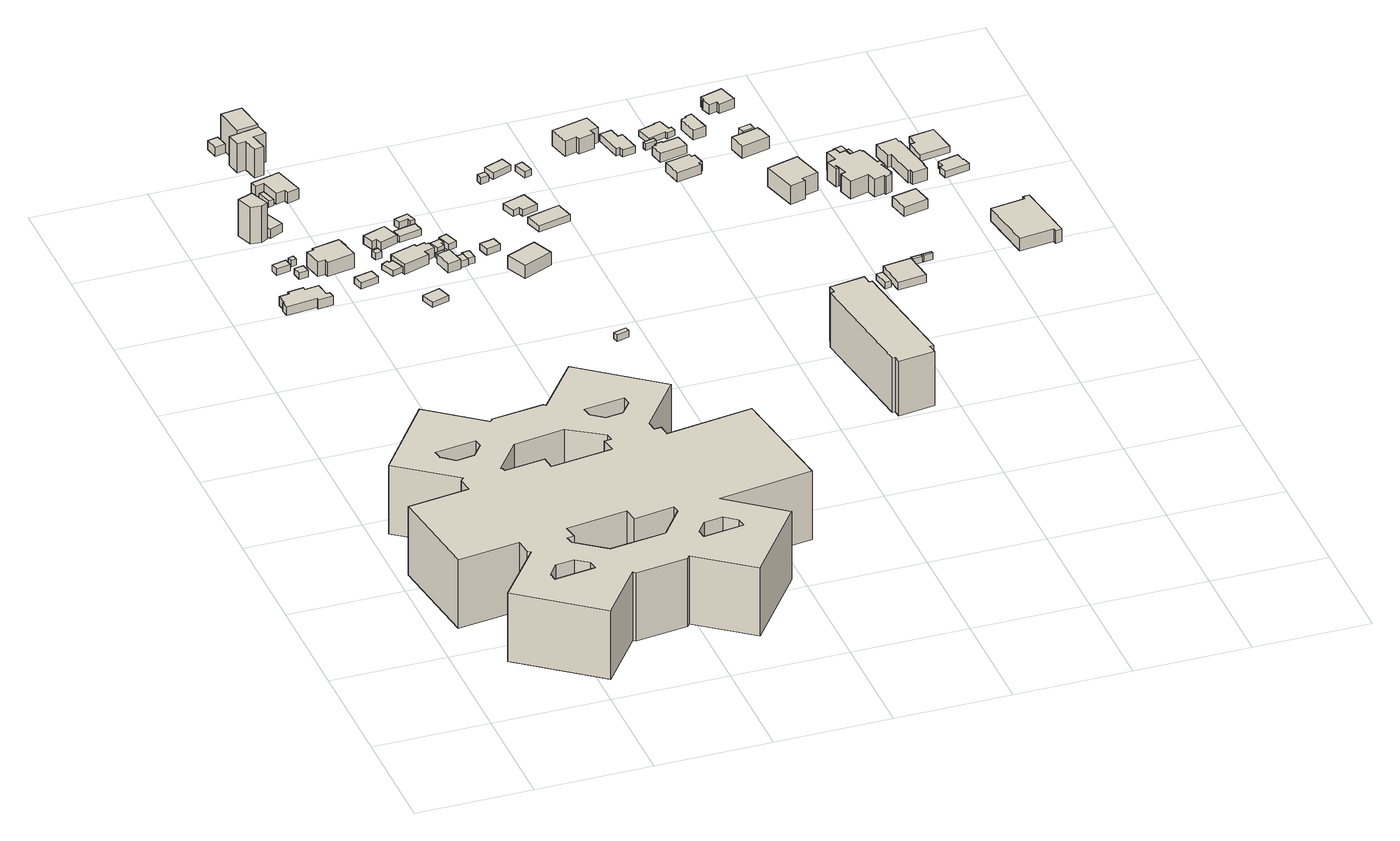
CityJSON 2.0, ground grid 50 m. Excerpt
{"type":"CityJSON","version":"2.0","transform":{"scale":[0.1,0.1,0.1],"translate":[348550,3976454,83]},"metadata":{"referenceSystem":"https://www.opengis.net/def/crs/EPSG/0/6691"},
"CityObjects":{
"building1":{"type":"Building","attributes":{"name":"埼玉医科大学国際医療センター","measuredHeight":32.2},"geometry":[{"type":"Solid","lod":"1","boundaries":[[[[0,1,2,3,4,5,6,7,8,9,10,11,12,13,14,15,16,17,18,19,20,21,22,23,24,25,26,27,28,29,30],[31,32,33,34,35,36],[37,38,39,40,41,42],[43,44,45,46,47,48,49,50,51,52,53],[54,55,56,57,58,59,60,61,62,63],[64,65,66,67,68,69],[70,71,72,73,74,75]],[[29,76,77,30]],[[28,78,76,29]],[[27,79,78,28]],[[26,80,79,27]],[[25,81,80,26]],[[24,82,81,25]],[[23,83,82,24]],[[22,84,83,23]],[[21,85,84,22]],[[20,86,85,21]],[[19,87,86,20]],[[18,88,87,19]],[[17,89,88,18]],[[16,90,89,17]],[[15,91,90,16]],[[14,92,91,15]],[[13,93,92,14]],[[12,94,93,13]],[[11,95,94,12]],[[10,96,95,11]],[[9,97,96,10]],[[8,98,97,9]],[[7,99,98,8]],[[6,100,99,7]],[[5,101,100,6]],[[4,102,101,5]],[[3,103,102,4]],[[2,104,103,3]],[[1,105,104,2]],[[0,106,105,1]],[[30,77,106,0]],[[35,107,108,36]],[[34,109,107,35]],[[33,110,109,34]],[[32,111,110,33]],[[31,112,111,32]],[[36,108,112,31]],[[41,113,114,42]],[[40,115,113,41]],[[39,116,115,40]],[[38,117,116,39]],[[37,118,117,38]],[[42,114,118,37]],[[52,119,120,53]],[[51,121,119,52]],[[50,122,121,51]],[[49,123,122,50]],[[48,124,123,49]],[[47,125,124,48]],[[46,126,125,47]],[[45,127,126,46]],[[44,128,127,45]],[[43,129,128,44]],[[53,120,129,43]],[[62,130,131,63]],[[61,132,130,62]],[[60,133,132,61]],[[59,134,133,60]],[[58,135,134,59]],[[57,136,135,58]],[[56,137,136,57]],[[55,138,137,56]],[[54,139,138,55]],[[63,131,139,54]],[[68,140,141,69]],[[67,142,140,68]],[[66,143,142,67]],[[65,144,143,66]],[[64,145,144,65]],[[69,141,145,64]],[[74,146,147,75]],[[73,148,146,74]],[[72,149,148,73]],[[71,150,149,72]],[[70,151,150,71]],[[75,147,151,70]],[[76,78,79,80,81,82,83,84,85,86,87,88,89,90,91,92,93,94,95,96,97,98,99,100,101,102,103,104,105,106,77],[107,109,110,111,112,108],[113,115,116,117,118,114],[119,121,122,123,124,125,126,127,128,129,120],[130,132,133,134,135,136,137,138,139,131],[140,142,143,144,145,141],[146,148,149,150,151,147]]]]}]},
"building2":{"type":"Building","attributes":{"measuredHeight":5.1},"geometry":[{"type":"Solid","lod":"1","boundaries":[[[[152,153,154,155,156,157,158,159,160,161,162,163,164,165]],[[164,166,167,165]],[[163,168,166,164]],[[162,169,168,163]],[[161,170,169,162]],[[160,171,170,161]],[[159,172,171,160]],[[158,173,172,159]],[[157,174,173,158]],[[156,175,174,157]],[[155,176,175,156]],[[154,177,176,155]],[[153,178,177,154]],[[152,179,178,153]],[[165,167,179,152]],[[166,168,169,170,171,172,173,174,175,176,177,178,179,167]]]]}]},
"building3":{"type":"Building","attributes":{"measuredHeight":3},"geometry":[{"type":"Solid","lod":"1","boundaries":[[[[180,181,182,183]],[[182,184,185,183]],[[181,186,184,182]],[[180,187,186,181]],[[183,185,187,180]],[[184,186,187,185]]]]}]},
"building4":{"type":"Building","attributes":{"measuredHeight":19.7},"geometry":[{"type":"Solid","lod":"1","boundaries":[[[[188,189,190,191,192]],[[191,193,194,192]],[[190,195,193,191]],[[189,196,195,190]],[[188,197,196,189]],[[192,194,197,188]],[[193,195,196,197,194]]]]}]},
"building5":{"type":"Building","attributes":{"measuredHeight":3},"geometry":[{"type":"Solid","lod":"1","boundaries":[[[[198,199,200,201]],[[200,202,203,201]],[[199,204,202,200]],[[198,205,204,199]],[[201,203,205,198]],[[202,204,205,203]]]]}]},
"building6":{"type":"Building","attributes":{"measuredHeight":3},"geometry":[{"type":"Solid","lod":"1","boundaries":[[[[206,207,208,209]],[[208,210,211,209]],[[207,212,210,208]],[[206,213,212,207]],[[209,211,213,206]],[[210,212,213,211]]]]}]},
"building7":{"type":"Building","attributes":{"measuredHeight":5.1},"geometry":[{"type":"Solid","lod":"1","boundaries":[[[[214,215,216,217]],[[216,218,219,217]],[[215,220,218,216]],[[214,221,220,215]],[[217,219,221,214]],[[218,220,221,219]]]]}]},
"building8":{"type":"Building","attributes":{"measuredHeight":9.2},"geometry":[{"type":"Solid","lod":"1","boundaries":[[[[222,223,224,225,226,227,228,229]],[[228,230,231,229]],[[227,232,230,228]],[[226,233,232,227]],[[225,234,233,226]],[[224,235,234,225]],[[223,236,235,224]],[[222,237,236,223]],[[229,231,237,222]],[[230,232,233,234,235,236,237,231]]]]}]},
"building9":{"type":"Building","attributes":{"measuredHeight":3},"geometry":[{"type":"Solid","lod":"1","boundaries":[[[[238,239,240,241]],[[240,242,243,241]],[[239,244,242,240]],[[238,245,244,239]],[[241,243,245,238]],[[242,244,245,243]]]]}]},
"building10":{"type":"Building","attributes":{"measuredHeight":3},"geometry":[{"type":"Solid","lod":"1","boundaries":[[[[246,247,248,249]],[[248,250,251,249]],[[247,252,250,248]],[[246,253,252,247]],[[249,251,253,246]],[[250,252,253,251]]]]}]},
"building11":{"type":"Building","attributes":{"measuredHeight":2.6},"geometry":[{"type":"Solid","lod":"1","boundaries":[[[[254,255,256,257,258,259]],[[258,260,261,259]],[[257,262,260,258]],[[256,263,262,257]],[[255,264,263,256]],[[254,265,264,255]],[[259,261,265,254]],[[260,262,263,264,265,261]]]]}]},
"building12":{"type":"Building","attributes":{"measuredHeight":4.2},"geometry":[{"type":"Solid","lod":"1","boundaries":[[[[266,267,268,269]],[[268,270,271,269]],[[267,272,270,268]],[[266,273,272,267]],[[269,271,273,266]],[[270,272,273,271]]]]}]},
"building13":{"type":"Building","attributes":{"measuredHeight":7},"geometry":[{"type":"Solid","lod":"1","boundaries":[[[[274,275,276,277,278,279,280,281]],[[280,282,283,281]],[[279,284,282,280]],[[278,285,284,279]],[[277,286,285,278]],[[276,287,286,277]],[[275,288,287,276]],[[274,289,288,275]],[[281,283,289,274]],[[282,284,285,286,287,288,289,283]]]]}]},
"building14":{"type":"Building","attributes":{"measuredHeight":16.2},"geometry":[{"type":"Solid","lod":"1","boundaries":[[[[290,291,292,293,294,295,296,297]],[[296,298,299,297]],[[295,300,298,296]],[[294,301,300,295]],[[293,302,301,294]],[[292,303,302,293]],[[291,304,303,292]],[[290,305,304,291]],[[297,299,305,290]],[[298,300,301,302,303,304,305,299]]]]}]},
"building15":{"type":"Building","attributes":{"measuredHeight":17.5},"geometry":[{"type":"Solid","lod":"1","boundaries":[[[[306,307,308,309]],[[308,310,311,309]],[[307,312,310,308]],[[306,313,312,307]],[[309,311,313,306]],[[310,312,313,311]]]]}]},
"building16":{"type":"Building","attributes":{"measuredHeight":3},"geometry":[{"type":"Solid","lod":"1","boundaries":[[[[314,315,316,317]],[[316,318,319,317]],[[315,320,318,316]],[[314,321,320,315]],[[317,319,321,314]],[[318,320,321,319]]]]}]},
"building17":{"type":"Building","attributes":{"measuredHeight":2.6},"geometry":[{"type":"Solid","lod":"1","boundaries":[[[[322,323,324,325,326,327]],[[326,328,329,327]],[[325,330,328,326]],[[324,331,330,325]],[[323,332,331,324]],[[322,333,332,323]],[[327,329,333,322]],[[328,330,331,332,333,329]]]]}]},
"building18":{"type":"Building","attributes":{"measuredHeight":2.5},"geometry":[{"type":"Solid","lod":"1","boundaries":[[[[334,335,336,337]],[[336,338,339,337]],[[335,340,338,336]],[[334,341,340,335]],[[337,339,341,334]],[[338,340,341,339]]]]}]},
"building19":{"type":"Building","attributes":{"measuredHeight":4.5},"geometry":[{"type":"Solid","lod":"1","boundaries":[[[[342,343,344,345,346,347]],[[346,348,349,347]],[[345,350,348,346]],[[344,351,350,345]],[[343,352,351,344]],[[342,353,352,343]],[[347,349,353,342]],[[348,350,351,352,353,349]]]]}]},
"building20":{"type":"Building","attributes":{"measuredHeight":6.1},"geometry":[{"type":"Solid","lod":"1","boundaries":[[[[354,355,356,357,358,359,360,361,362,363]],[[362,364,365,363]],[[361,366,364,362]],[[360,367,366,361]],[[359,368,367,360]],[[358,369,368,359]],[[357,370,369,358]],[[356,371,370,357]],[[355,372,371,356]],[[354,373,372,355]],[[363,365,373,354]],[[364,366,367,368,369,370,371,372,373,365]]]]}]},
"building21":{"type":"Building","attributes":{"measuredHeight":3},"geometry":[{"type":"Solid","lod":"1","boundaries":[[[[374,375,376,377]],[[376,378,379,377]],[[375,380,378,376]],[[374,381,380,375]],[[377,379,381,374]],[[378,380,381,379]]]]}]},
"building22":{"type":"Building","attributes":{"measuredHeight":3},"geometry":[{"type":"Solid","lod":"1","boundaries":[[[[382,383,384,385,386,387]],[[386,388,389,387]],[[385,390,388,386]],[[384,391,390,385]],[[383,392,391,384]],[[382,393,392,383]],[[387,389,393,382]],[[388,390,391,392,393,389]]]]}]},
"building23":{"type":"Building","attributes":{"measuredHeight":4.4},"geometry":[{"type":"Solid","lod":"1","boundaries":[[[[394,395,396,397]],[[396,398,399,397]],[[395,400,398,396]],[[394,401,400,395]],[[397,399,401,394]],[[398,400,401,399]]]]}]},
"building24":{"type":"Building","attributes":{"measuredHeight":2.6},"geometry":[{"type":"Solid","lod":"1","boundaries":[[[[402,403,404,405]],[[404,406,407,405]],[[403,408,406,404]],[[402,409,408,403]],[[405,407,409,402]],[[406,408,409,407]]]]}]},
"building25":{"type":"Building","attributes":{"measuredHeight":3},"geometry":[{"type":"Solid","lod":"1","boundaries":[[[[410,411,412,413,414,415]],[[414,416,417,415]],[[413,418,416,414]],[[412,419,418,413]],[[411,420,419,412]],[[410,421,420,411]],[[415,417,421,410]],[[416,418,419,420,421,417]]]]}]},
"building26":{"type":"Building","attributes":{"measuredHeight":3},"geometry":[{"type":"Solid","lod":"1","boundaries":[[[[422,423,424,425]],[[424,426,427,425]],[[423,428,426,424]],[[422,429,428,423]],[[425,427,429,422]],[[426,428,429,427]]]]}]},
"building27":{"type":"Building","attributes":{"measuredHeight":3},"geometry":[{"type":"Solid","lod":"1","boundaries":[[[[430,431,432,433]],[[432,434,435,433]],[[431,436,434,432]],[[430,437,436,431]],[[433,435,437,430]],[[434,436,437,435]]]]}]},
"building28":{"type":"Building","attributes":{"measuredHeight":3},"geometry":[{"type":"Solid","lod":"1","boundaries":[[[[438,439,440,441]],[[440,442,443,441]],[[439,444,442,440]],[[438,445,444,439]],[[441,443,445,438]],[[442,444,445,443]]]]}]},
"building29":{"type":"Building","attributes":{"measuredHeight":3},"geometry":[{"type":"Solid","lod":"1","boundaries":[[[[446,447,448,449]],[[448,450,451,449]],[[447,452,450,448]],[[446,453,452,447]],[[449,451,453,446]],[[450,452,453,451]]]]}]},
"building30":{"type":"Building","attributes":{"measuredHeight":8.1},"geometry":[{"type":"Solid","lod":"1","boundaries":[[[[454,455,456,457]],[[456,458,459,457]],[[455,460,458,456]],[[454,461,460,455]],[[457,459,461,454]],[[458,460,461,459]]]]}]},
"building31":{"type":"Building","attributes":{"measuredHeight":3},"geometry":[{"type":"Solid","lod":"1","boundaries":[[[[462,463,464,465]],[[464,466,467,465]],[[463,468,466,464]],[[462,469,468,463]],[[465,467,469,462]],[[466,468,469,467]]]]}]},
"building32":{"type":"Building","attributes":{"measuredHeight":3},"geometry":[{"type":"Solid","lod":"1","boundaries":[[[[470,471,472,473]],[[472,474,475,473]],[[471,476,474,472]],[[470,477,476,471]],[[473,475,477,470]],[[474,476,477,475]]]]}]},
"building33":{"type":"Building","attributes":{"measuredHeight":3},"geometry":[{"type":"Solid","lod":"1","boundaries":[[[[478,479,480,481,482,483]],[[482,484,485,483]],[[481,486,484,482]],[[480,487,486,481]],[[479,488,487,480]],[[478,489,488,479]],[[483,485,489,478]],[[484,486,487,488,489,485]]]]}]},
"building34":{"type":"Building","attributes":{"measuredHeight":3},"geometry":[{"type":"Solid","lod":"1","boundaries":[[[[490,491,492,493]],[[492,494,495,493]],[[491,496,494,492]],[[490,497,496,491]],[[493,495,497,490]],[[494,496,497,495]]]]}]},
"building35":{"type":"Building","attributes":{"measuredHeight":3},"geometry":[{"type":"Solid","lod":"1","boundaries":[[[[498,499,500,501]],[[500,502,503,501]],[[499,504,502,500]],[[498,505,504,499]],[[501,503,505,498]],[[502,504,505,503]]]]}]},
"building36":{"type":"Building","attributes":{"measuredHeight":3},"geometry":[{"type":"Solid","lod":"1","boundaries":[[[[506,507,508,509]],[[508,510,511,509]],[[507,512,510,508]],[[506,513,512,507]],[[509,511,513,506]],[[510,512,513,511]]]]}]},
"building37":{"type":"Building","attributes":{"measuredHeight":8.3},"geometry":[{"type":"Solid","lod":"1","boundaries":[[[[514,515,516,517,518,519,520,521]],[[520,522,523,521]],[[519,524,522,520]],[[518,525,524,519]],[[517,526,525,518]],[[516,527,526,517]],[[515,528,527,516]],[[514,529,528,515]],[[521,523,529,514]],[[522,524,525,526,527,528,529,523]]]]}]},
"building38":{"type":"Building","attributes":{"measuredHeight":25.6},"geometry":[{"type":"Solid","lod":"1","boundaries":[[[[530,531,532,533,534,535,536,537,538,539,540,541]],[[540,542,543,541]],[[539,544,542,540]],[[538,545,544,539]],[[537,546,545,538]],[[536,547,546,537]],[[535,548,547,536]],[[534,549,548,535]],[[533,550,549,534]],[[532,551,550,533]],[[531,552,551,532]],[[530,553,552,531]],[[541,543,553,530]],[[542,544,545,546,547,548,549,550,551,552,553,543]]]]}]},
"building39":{"type":"Building","attributes":{"measuredHeight":3.3},"geometry":[{"type":"Solid","lod":"1","boundaries":[[[[554,555,556,557,558,559,560,561]],[[560,562,563,561]],[[559,564,562,560]],[[558,565,564,559]],[[557,566,565,558]],[[556,567,566,557]],[[555,568,567,556]],[[554,569,568,555]],[[561,563,569,554]],[[562,564,565,566,567,568,569,563]]]]}]},
"building40":{"type":"Building","attributes":{"measuredHeight":3},"geometry":[{"type":"Solid","lod":"1","boundaries":[[[[570,571,572,573]],[[572,574,575,573]],[[571,576,574,572]],[[570,577,576,571]],[[573,575,577,570]],[[574,576,577,575]]]]}]},
"building41":{"type":"Building","attributes":{"measuredHeight":5.2},"geometry":[{"type":"Solid","lod":"1","boundaries":[[[[578,579,580,581,582,583,584,585]],[[584,586,587,585]],[[583,588,586,584]],[[582,589,588,583]],[[581,590,589,582]],[[580,591,590,581]],[[579,592,591,580]],[[578,593,592,579]],[[585,587,593,578]],[[586,588,589,590,591,592,593,587]]]]}]},
"building42":{"type":"Building","attributes":{"measuredHeight":4.8},"geometry":[{"type":"Solid","lod":"1","boundaries":[[[[594,595,596,597,598,599,600,601]],[[600,602,603,601]],[[599,604,602,600]],[[598,605,604,599]],[[597,606,605,598]],[[596,607,606,597]],[[595,608,607,596]],[[594,609,608,595]],[[601,603,609,594]],[[602,604,605,606,607,608,609,603]]]]}]},
"building43":{"type":"Building","attributes":{"measuredHeight":2.7},"geometry":[{"type":"Solid","lod":"1","boundaries":[[[[610,611,612,613,614,615,616,617,618,619]],[[618,620,621,619]],[[617,622,620,618]],[[616,623,622,617]],[[615,624,623,616]],[[614,625,624,615]],[[613,626,625,614]],[[612,627,626,613]],[[611,628,627,612]],[[610,629,628,611]],[[619,621,629,610]],[[620,622,623,624,625,626,627,628,629,621]]]]}]},
"building44":{"type":"Building","attributes":{"measuredHeight":3},"geometry":[{"type":"Solid","lod":"1","boundaries":[[[[630,631,632,633]],[[632,634,635,633]],[[631,636,634,632]],[[630,637,636,631]],[[633,635,637,630]],[[634,636,637,635]]]]}]},
"building45":{"type":"Building","attributes":{"measuredHeight":4.6},"geometry":[{"type":"Solid","lod":"1","boundaries":[[[[638,639,640,641,642,643,644,645]],[[644,646,647,645]],[[643,648,646,644]],[[642,649,648,643]],[[641,650,649,642]],[[640,651,650,641]],[[639,652,651,640]],[[638,653,652,639]],[[645,647,653,638]],[[646,648,649,650,651,652,653,647]]]]}]},
"building46":{"type":"Building","attributes":{"measuredHeight":3.6},"geometry":[{"type":"Solid","lod":"1","boundaries":[[[[654,655,656,657]],[[656,658,659,657]],[[655,660,658,656]],[[654,661,660,655]],[[657,659,661,654]],[[658,660,661,659]]]]}]},
"building47":{"type":"Building","attributes":{"measuredHeight":7.8},"geometry":[{"type":"Solid","lod":"1","boundaries":[[[[662,663,664,665,666,667]],[[666,668,669,667]],[[665,670,668,666]],[[664,671,670,665]],[[663,672,671,664]],[[662,673,672,663]],[[667,669,673,662]],[[668,670,671,672,673,669]]]]}]},
"building48":{"type":"Building","attributes":{"measuredHeight":10.8},"geometry":[{"type":"Solid","lod":"1","boundaries":[[[[674,675,676,677,678,679]],[[678,680,681,679]],[[677,682,680,678]],[[676,683,682,677]],[[675,684,683,676]],[[674,685,684,675]],[[679,681,685,674]],[[680,682,683,684,685,681]]]]}]},
"building49":{"type":"Building","attributes":{"measuredHeight":3},"geometry":[{"type":"Solid","lod":"1","boundaries":[[[[686,687,688,689]],[[688,690,691,689]],[[687,692,690,688]],[[686,693,692,687]],[[689,691,693,686]],[[690,692,693,691]]]]}]},
"building50":{"type":"Building","attributes":{"measuredHeight":3},"geometry":[{"type":"Solid","lod":"1","boundaries":[[[[694,695,696,697]],[[696,698,699,697]],[[695,700,698,696]],[[694,701,700,695]],[[697,699,701,694]],[[698,700,701,699]]]]}]},
"building51":{"type":"Building","attributes":{"measuredHeight":5.7},"geometry":[{"type":"Solid","lod":"1","boundaries":[[[[702,703,704,705,706,707,708,709]],[[708,710,711,709]],[[707,712,710,708]],[[706,713,712,707]],[[705,714,713,706]],[[704,715,714,705]],[[703,716,715,704]],[[702,717,716,703]],[[709,711,717,702]],[[710,712,713,714,715,716,717,711]]]]}]},
"building52":{"type":"Building","attributes":{"measuredHeight":3},"geometry":[{"type":"Solid","lod":"1","boundaries":[[[[718,719,720,721]],[[720,722,723,721]],[[719,724,722,720]],[[718,725,724,719]],[[721,723,725,718]],[[722,724,725,723]]]]}]},
"building53":{"type":"Building","attributes":{"measuredHeight":8.8},"geometry":[{"type":"Solid","lod":"1","boundaries":[[[[726,727,728,729,730,731,732,733,734,735,736,737,738,739,740,741,742,743,744,745,746,747,748,749,750,751,752,753]],[[752,754,755,753]],[[751,756,754,752]],[[750,757,756,751]],[[749,758,757,750]],[[748,759,758,749]],[[747,760,759,748]],[[746,761,760,747]],[[745,762,761,746]],[[744,763,762,745]],[[743,764,763,744]],[[742,765,764,743]],[[741,766,765,742]],[[740,767,766,741]],[[739,768,767,740]],[[738,769,768,739]],[[737,770,769,738]],[[736,771,770,737]],[[735,772,771,736]],[[734,773,772,735]],[[733,774,773,734]],[[732,775,774,733]],[[731,776,775,732]],[[730,777,776,731]],[[729,778,777,730]],[[728,779,778,729]],[[727,780,779,728]],[[726,781,780,727]],[[753,755,781,726]],[[754,756,757,758,759,760,761,762,763,764,765,766,767,768,769,770,771,772,773,774,775,776,777,778,779,780,781,755]]]]}]},
"building54":{"type":"Building","attributes":{"measuredHeight":3.5},"geometry":[{"type":"Solid","lod":"1","boundaries":[[[[782,783,784,785,786,787,788,789]],[[788,790,791,789]],[[787,792,790,788]],[[786,793,792,787]],[[785,794,793,786]],[[784,795,794,785]],[[783,796,795,784]],[[782,797,796,783]],[[789,791,797,782]],[[790,792,793,794,795,796,797,791]]]]}]},
"building55":{"type":"Building","attributes":{"measuredHeight":5.1},"geometry":[{"type":"Solid","lod":"1","boundaries":[[[[798,799,800,801]],[[800,802,803,801]],[[799,804,802,800]],[[798,805,804,799]],[[801,803,805,798]],[[802,804,805,803]]]]}]},
"building56":{"type":"Building","attributes":{"measuredHeight":8},"geometry":[{"type":"Solid","lod":"1","boundaries":[[[[806,807,808,809,810,811,812,813,814,815,816,817]],[[816,818,819,817]],[[815,820,818,816]],[[814,821,820,815]],[[813,822,821,814]],[[812,823,822,813]],[[811,824,823,812]],[[810,825,824,811]],[[809,826,825,810]],[[808,827,826,809]],[[807,828,827,808]],[[806,829,828,807]],[[817,819,829,806]],[[818,820,821,822,823,824,825,826,827,828,829,819]]]]}]},
"building57":{"type":"Building","attributes":{"measuredHeight":5.9},"geometry":[{"type":"Solid","lod":"1","boundaries":[[[[830,831,832,833,834,835,836,837]],[[836,838,839,837]],[[835,840,838,836]],[[834,841,840,835]],[[833,842,841,834]],[[832,843,842,833]],[[831,844,843,832]],[[830,845,844,831]],[[837,839,845,830]],[[838,840,841,842,843,844,845,839]]]]}]},
"building58":{"type":"Building","attributes":{"measuredHeight":3},"geometry":[{"type":"Solid","lod":"1","boundaries":[[[[846,847,848,849,850,851]],[[850,852,853,851]],[[849,854,852,850]],[[848,855,854,849]],[[847,856,855,848]],[[846,857,856,847]],[[851,853,857,846]],[[852,854,855,856,857,853]]]]}]},
"building59":{"type":"Building","attributes":{"measuredHeight":3},"geometry":[{"type":"Solid","lod":"1","boundaries":[[[[858,859,860,861,862,863,864,865]],[[864,866,867,865]],[[863,868,866,864]],[[862,869,868,863]],[[861,870,869,862]],[[860,871,870,861]],[[859,872,871,860]],[[858,873,872,859]],[[865,867,873,858]],[[866,868,869,870,871,872,873,867]]]]}]}
},
"vertices":[
[1272,1447,93],[1095,1214,93],[1101,1170,93],[1131,1173,93],[1137,1123,93],[1512,1179,93],[1585,679,93],[1177,619,93],[1413,436,93],[1160,99,93],[926,275,93],[914,259,93],[690,231,93],[679,241,93],[503,9,93],[165,266,93],[350,509,93],[337,519,93],[328,589,93],[61,553,93],[4,978,93],[270,1014,93],[261,1078,93],[277,1097,93],[30,1278,93],[280,1616,93],[514,1438,93],[526,1453,93],[749,1481,93],[759,1473,93],[935,1703,93],[949,1312,93],[1025,1322,93],[1070,1380,93],[1065,1417,93],[889,1393,93],[895,1354,93],[412,1328,93],[234,1303,93],[240,1266,93],[294,1222,93],[374,1234,93],[417,1291,93],[438,1111,93],[446,1105,93],[448,1092,93],[624,1115,93],[630,1057,93],[897,1092,93],[888,1157,93],[918,1160,93],[914,1193,93],[766,1286,93],[546,1253,93],[548,560,93],[518,555,93],[523,523,93],[651,427,93],[895,460,93],[992,590,93],[987,622,93],[812,595,93],[803,657,93],[539,620,93],[1027,385,93],[1202,410,93],[1196,449,93],[1144,490,93],[1062,479,93],[1022,423,93],[491,400,93],[410,391,93],[368,332,93],[373,296,93],[549,320,93],[544,360,93],[759,1473,415],[935,1703,415],[749,1481,415],[526,1453,415],[514,1438,415],[280,1616,415],[30,1278,415],[277,1097,415],[261,1078,415],[270,1014,415],[4,978,415],[61,553,415],[328,589,415],[337,519,415],[350,509,415],[165,266,415],[503,9,415],[679,241,415],[690,231,415],[914,259,415],[926,275,415],[1160,99,415],[1413,436,415],[1177,619,415],[1585,679,415],[1512,1179,415],[1137,1123,415],[1131,1173,415],[1101,1170,415],[1095,1214,415],[1272,1447,415],[889,1393,415],[895,1354,415],[1065,1417,415],[1070,1380,415],[1025,1322,415],[949,1312,415],[374,1234,415],[417,1291,415],[294,1222,415],[240,1266,415],[234,1303,415],[412,1328,415],[766,1286,415],[546,1253,415],[914,1193,415],[918,1160,415],[888,1157,415],[897,1092,415],[630,1057,415],[624,1115,415],[448,1092,415],[446,1105,415],[438,1111,415],[803,657,415],[539,620,415],[812,595,415],[987,622,415],[992,590,415],[895,460,415],[651,427,415],[523,523,415],[518,555,415],[548,560,415],[1062,479,415],[1022,423,415],[1144,490,415],[1196,449,415],[1202,410,415],[1027,385,415],[549,320,415],[544,360,415],[373,296,415],[368,332,415],[410,391,415],[491,400,415],
[281,2969,102],[282,2955,102],[343,2963,102],[351,2899,102],[367,2901,102],[370,2873,102],[306,2865,102],[305,2877,102],[173,2861,102],[168,2898,102],[176,2899,102],[170,2941,102],[214,2947,102],[212,2960,102],[214,2947,143],[212,2960,143],[170,2941,143],[176,2899,143],[168,2898,143],[173,2861,143],[305,2877,143],[306,2865,143],[370,2873,143],[367,2901,143],[351,2899,143],[343,2963,143],[282,2955,143],[281,2969,143],
[276,3162,123],[283,3127,123],[221,3114,123],[214,3149,123],[221,3114,153],[214,3149,153],[283,3127,153],[276,3162,153],
[152,3371,165],[219,3396,165],[253,3311,165],[224,3296,165],[178,3301,165],[224,3296,336],[178,3301,336],[253,3311,336],[219,3396,336],[152,3371,336],
[330,3107,120],[336,3068,120],[297,3061,120],[290,3100,120],[297,3061,150],[290,3100,150],[336,3068,150],[330,3107,150],
[309,3169,130],[314,3148,130],[292,3143,130],[287,3164,130],[292,3143,160],[287,3164,160],[314,3148,160],[309,3169,160],
[263,3309,167],[224,3401,167],[286,3426,167],[324,3334,167],[286,3426,208],[324,3334,208],[224,3401,208],[263,3309,208],
[508,3190,113],[532,3077,113],[413,3052,113],[409,3072,113],[376,3066,113],[359,3148,113],[390,3155,113],[388,3165,113],[390,3155,181],[388,3165,181],[359,3148,181],[376,3066,181],[409,3072,181],[413,3052,181],[532,3077,181],[508,3190,181],
[328,3563,184],[347,3499,184],[324,3493,184],[306,3557,184],[324,3493,214],[306,3557,214],[347,3499,214],[328,3563,214],
[581,3013,97],[592,2966,97],[514,2947,97],[502,2994,97],[514,2947,127],[502,2994,127],[592,2966,127],[581,3013,127],
[529,3220,124],[536,3185,124],[518,3181,124],[514,3198,124],[431,3180,124],[427,3198,124],[431,3180,150],[427,3198,150],[514,3198,150],[518,3181,150],[536,3185,150],[529,3220,150],
[281,3969,186],[293,3913,186],[248,3903,186],[236,3959,186],[248,3903,229],[236,3959,229],[293,3913,229],[281,3969,229],
[420,3645,183],[456,3511,183],[405,3498,183],[400,3517,183],[360,3506,183],[338,3591,183],[301,3581,183],[293,3611,183],[301,3581,233],[293,3611,233],[338,3591,233],[360,3506,233],[400,3517,233],[405,3498,233],[456,3511,233],[420,3645,233],
[377,3702,195],[337,3694,195],[324,3760,195],[285,3752,195],[273,3814,195],[406,3840,195],[416,3788,195],[362,3778,195],[416,3788,330],[362,3778,330],[406,3840,330],[273,3814,330],[285,3752,330],[324,3760,330],[337,3694,330],[377,3702,330],
[405,3849,181],[312,3835,181],[293,3967,181],[386,3980,181],[293,3967,336],[386,3980,336],[312,3835,336],[405,3849,336],
[652,3137,111],[659,3110,111],[631,3104,111],[624,3130,111],[631,3104,141],[624,3130,141],[659,3110,141],[652,3137,141],
[668,3070,92],[672,3061,92],[689,3068,92],[711,3013,92],[666,2995,92],[641,3059,92],[666,2995,118],[641,3059,118],[711,3013,118],[689,3068,118],[672,3061,118],[668,3070,118],
[806,2854,68],[825,2794,68],[749,2770,68],[730,2830,68],[749,2770,93],[730,2830,93],[825,2794,93],[806,2854,93],
[623,3224,114],[722,3260,114],[749,3184,114],[670,3156,114],[661,3181,114],[642,3174,114],[661,3181,152],[642,3174,152],[670,3156,152],[749,3184,152],[722,3260,152],[623,3224,152],
[866,3075,90],[819,3060,90],[827,3035,90],[715,2999,90],[688,3085,90],[799,3120,90],[802,3108,90],[840,3120,90],[843,3110,90],[854,3113,90],[843,3110,136],[854,3113,136],[840,3120,136],[802,3108,136],[799,3120,136],[688,3085,136],[715,2999,136],[827,3035,136],[819,3060,136],[866,3075,136],
[847,3247,115],[856,3202,115],[760,3182,115],[751,3226,115],[760,3182,145],[751,3226,145],[856,3202,145],[847,3247,145],
[838,3314,121],[852,3268,121],[832,3262,121],[827,3278,121],[787,3266,121],[777,3296,121],[787,3266,151],[777,3296,151],[827,3278,151],[832,3262,151],[852,3268,151],[838,3314,151],
[921,3055,82],[939,2973,82],[883,2960,82],[865,3042,82],[883,2960,126],[865,3042,126],[939,2973,126],[921,3055,126],
[905,3076,91],[909,3055,91],[872,3047,91],[868,3068,91],[872,3047,116],[868,3068,116],[909,3055,116],[905,3076,116],
[911,3141,94],[919,3116,94],[908,3112,94],[914,3094,94],[883,3083,94],[868,3127,94],[883,3083,124],[868,3127,124],[914,3094,124],[908,3112,124],[919,3116,124],[911,3141,124],
[969,3031,80],[976,2988,80],[941,2983,80],[934,3025,80],[941,2983,110],[934,3025,110],[976,2988,110],[969,3031,110],
[947,3165,94],[968,3106,94],[932,3093,94],[911,3152,94],[932,3093,124],[911,3152,124],[968,3106,124],[947,3165,124],
[1001,3047,78],[1007,2999,78],[975,2995,78],[969,3043,78],[975,2995,108],[969,3043,108],[1007,2999,108],[1001,3047,108],
[1121,3097,76],[1132,3051,76],[1070,3037,76],[1059,3083,76],[1070,3037,106],[1059,3083,106],[1132,3051,106],[1121,3097,106],
[1258,3007,54],[1297,2917,54],[1169,2861,54],[1129,2952,54],[1169,2861,115],[1129,2952,115],[1297,2917,115],[1258,3007,115],
[1428,2416,12],[1434,2394,12],[1380,2379,12],[1374,2401,12],[1380,2379,42],[1374,2401,42],[1434,2394,42],[1428,2416,42],
[1228,3498,117],[1234,3470,117],[1199,3462,117],[1193,3490,117],[1199,3462,147],[1193,3490,147],[1234,3470,147],[1228,3498,147],
[1334,3337,86],[1360,3256,86],[1293,3235,86],[1286,3257,86],[1256,3247,86],[1237,3307,86],[1256,3247,116],[1237,3307,116],[1286,3257,116],[1293,3235,116],[1360,3256,116],[1334,3337,116],
[1443,3239,73],[1463,3161,73],[1323,3127,73],[1301,3200,73],[1323,3127,103],[1301,3200,103],[1463,3161,103],[1443,3239,103],
[1323,3561,116],[1341,3512,116],[1256,3480,116],[1238,3529,116],[1256,3480,146],[1238,3529,146],[1341,3512,146],[1323,3561,146],
[1394,3525,109],[1411,3467,109],[1379,3457,109],[1362,3516,109],[1379,3457,139],[1362,3516,139],[1411,3467,139],[1394,3525,139],
[1717,3673,111],[1736,3595,111],[1700,3585,111],[1706,3559,111],[1638,3542,111],[1632,3560,111],[1580,3545,111],[1559,3635,111],[1580,3545,183],[1559,3635,183],[1632,3560,183],[1638,3542,183],[1706,3559,183],[1700,3585,183],[1736,3595,183],[1717,3673,183],
[2274,1994,101],[2279,1953,101],[2292,1955,101],[2366,1442,101],[2349,1440,101],[2355,1401,101],[2198,1379,101],[2194,1412,101],[2182,1411,101],[2108,1931,101],[2127,1934,101],[2121,1972,101],[2127,1934,357],[2121,1972,357],[2108,1931,357],[2182,1411,357],[2194,1412,357],[2198,1379,357],[2355,1401,357],[2349,1440,357],[2366,1442,357],[2292,1955,357],[2279,1953,357],[2274,1994,357],
[1804,3632,98],[1814,3584,98],[1835,3588,98],[1854,3494,98],[1799,3483,98],[1795,3505,98],[1777,3498,98],[1752,3622,98],[1777,3498,131],[1752,3622,131],[1795,3505,131],[1799,3483,131],[1854,3494,131],[1835,3588,131],[1814,3584,131],[1804,3632,131],
[1945,3531,95],[1949,3513,95],[1902,3501,95],[1898,3519,95],[1902,3501,125],[1898,3519,125],[1949,3513,125],[1945,3531,125],
[2073,3325,71],[2058,3322,71],[2062,3306,71],[1955,3282,71],[1936,3367,71],[2044,3391,71],[2047,3375,71],[2061,3378,71],[2047,3375,114],[2061,3378,114],[2044,3391,114],[1936,3367,114],[1955,3282,114],[2062,3306,114],[2058,3322,114],[2073,3325,114],
[2050,3438,86],[1931,3414,86],[1919,3474,86],[1936,3477,86],[1934,3486,86],[1966,3493,86],[1968,3487,86],[2037,3501,86],[1968,3487,128],[2037,3501,128],[1966,3493,128],[1934,3486,128],[1936,3477,128],[1919,3474,128],[1931,3414,128],[2050,3438,128],
[1982,3626,97],[1981,3629,97],[2008,3637,97],[2025,3580,97],[2037,3583,97],[2044,3559,97],[2007,3548,97],[2004,3559,97],[1929,3537,97],[1909,3604,97],[1929,3537,124],[1909,3604,124],[2004,3559,124],[2007,3548,124],[2044,3559,124],[2037,3583,124],[2025,3580,124],[2008,3637,124],[1981,3629,124],[1982,3626,124],
[2470,2329,96],[2481,2259,96],[2455,2255,96],[2443,2325,96],[2455,2255,126],[2443,2325,126],[2481,2259,126],[2470,2329,126],
[2136,3624,92],[2159,3524,92],[2104,3511,92],[2084,3599,92],[2089,3600,92],[2088,3604,92],[2109,3609,92],[2107,3617,92],[2109,3609,138],[2107,3617,138],[2088,3604,138],[2089,3600,138],[2084,3599,138],[2104,3511,138],[2159,3524,138],[2136,3624,138],
[2605,2376,95],[2622,2246,95],[2501,2231,95],[2484,2360,95],[2501,2231,132],[2484,2360,132],[2622,2246,132],[2605,2376,132],
[2353,3456,73],[2356,3443,73],[2359,3444,73],[2374,3382,73],[2251,3352,73],[2233,3427,73],[2251,3352,130],[2233,3427,130],[2374,3382,130],[2359,3444,130],[2356,3443,130],[2353,3456,130],
[2439,3235,26],[2476,3102,26],[2405,3083,26],[2410,3064,26],[2343,3046,26],[2302,3198,26],[2343,3046,112],[2302,3198,112],[2410,3064,112],[2405,3083,112],[2476,3102,112],[2439,3235,112],
[2653,2395,96],[2654,2382,96],[2613,2378,96],[2611,2391,96],[2613,2378,126],[2611,2391,126],[2654,2382,126],[2653,2395,126],
[2342,3516,83],[2348,3487,83],[2296,3475,83],[2290,3505,83],[2296,3475,113],[2290,3505,113],[2348,3487,113],[2342,3516,113],
[2204,3685,106],[2211,3687,106],[2205,3709,106],[2302,3737,106],[2325,3654,106],[2257,3635,106],[2252,3653,106],[2217,3643,106],[2252,3653,150],[2217,3643,150],[2257,3635,150],[2325,3654,150],[2302,3737,150],[2205,3709,150],[2211,3687,150],[2204,3685,150],
[2700,2401,96],[2701,2389,96],[2661,2384,96],[2659,2397,96],[2661,2384,126],[2659,2397,126],[2701,2389,126],[2700,2401,126],
[2697,3220,13],[2700,3209,13],[2705,3211,13],[2731,3118,13],[2744,3121,13],[2751,3095,13],[2739,3092,13],[2759,3028,13],[2752,3025,13],[2755,3015,13],[2725,3006,13],[2722,3015,13],[2679,3003,13],[2667,3044,13],[2585,3020,13],[2567,3084,13],[2587,3090,13],[2570,3147,13],[2566,3146,13],[2572,3125,13],[2561,3122,13],[2544,3179,13],[2582,3190,13],[2565,3246,13],[2605,3258,13],[2614,3228,13],[2639,3235,13],[2648,3206,13],[2639,3235,96],[2648,3206,96],[2614,3228,96],[2605,3258,96],[2565,3246,96],[2582,3190,96],[2544,3179,96],[2561,3122,96],[2572,3125,96],[2566,3146,96],[2570,3147,96],[2587,3090,96],[2567,3084,96],[2585,3020,96],[2667,3044,96],[2679,3003,96],[2722,3015,96],[2725,3006,96],[2755,3015,96],[2752,3025,96],[2759,3028,96],[2739,3092,96],[2751,3095,96],[2744,3121,96],[2731,3118,96],[2705,3211,96],[2700,3209,96],[2697,3220,96],
[2640,3282,54],[2649,3247,54],[2660,3250,54],[2669,3218,54],[2655,3214,54],[2648,3238,54],[2614,3229,54],[2602,3271,54],[2614,3229,89],[2602,3271,89],[2648,3238,89],[2655,3214,89],[2669,3218,89],[2660,3250,89],[2649,3247,89],[2640,3282,89],
[2834,2956,3],[2852,2869,3],[2746,2846,3],[2727,2933,3],[2746,2846,47],[2727,2933,47],[2852,2869,47],[2834,2956,47],
[2866,3280,18],[2870,3256,18],[2876,3257,18],[2910,3068,18],[2906,3067,18],[2911,3040,18],[2847,3028,18],[2843,3047,18],[2834,3045,18],[2810,3178,18],[2795,3175,18],[2779,3263,18],[2795,3175,75],[2779,3263,75],[2810,3178,75],[2834,3045,75],[2843,3047,75],[2847,3028,75],[2911,3040,75],[2906,3067,75],[2910,3068,75],[2876,3257,75],[2870,3256,75],[2866,3280,75],
[3159,2596,93],[3156,2611,93],[3185,2615,93],[3224,2342,93],[3196,2338,93],[3194,2355,93],[3045,2334,93],[3011,2575,93],[3045,2334,152],[3011,2575,152],[3194,2355,152],[3196,2338,152],[3224,2342,152],[3185,2615,152],[3156,2611,152],[3159,2596,152],
[3027,3290,45],[3047,3156,45],[2917,3136,45],[2904,3222,45],[2927,3226,45],[2920,3273,45],[2927,3226,75],[2920,3273,75],[2904,3222,75],[2917,3136,75],[3047,3156,75],[3027,3290,75],
[3065,3110,29],[3072,3073,29],[3077,3074,29],[3085,3036,29],[2978,3014,29],[2969,3055,29],[2983,3058,29],[2976,3091,29],[2983,3058,59],[2976,3091,59],[2969,3055,59],[2978,3014,59],[3085,3036,59],[3077,3074,59],[3072,3073,59],[3065,3110,59]
]}
